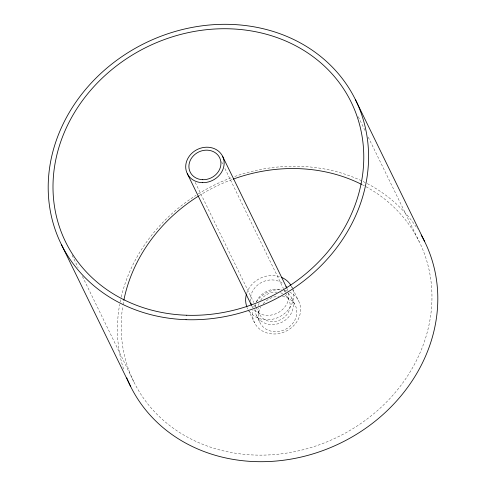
<?xml version="1.0" encoding="UTF-8"?>
<svg xmlns="http://www.w3.org/2000/svg" width="486" height="486" viewBox="0 0 486 486"><rect width="100%" height="100%" fill="white"/><g stroke="black" fill="none" stroke-linecap="round" stroke-linejoin="round"><path stroke-width="0.36" stroke-dasharray="2.43 1.82" d="M358.285 116.719L365.272 131.044M368.267 137.18L419.157 241.524M291.673 286.716L292.335 288.07M292.663 288.745L298.598 300.913M291.77 298.131L295.233 305.226M221.598 161.741L222.934 164.468M224.927 168.563L283.508 288.666M283.842 289.352L285.173 292.08M285.507 292.76L288.836 299.589M195.232 182.444L253.814 302.553M255.144 305.281L255.806 306.648M256.14 307.328L259.469 314.15M256.535 315.608L259.992 322.704M248.285 309.922L254.549 322.765M72.128 255.308L78.112 267.586M82.438 276.449L133.99 382.154M366.104 186.776A158.977 139.312 -26 0 1 415.998 361.426A158.977 139.312 -26 0 1 230.552 452.375A158.977 139.312 -26 0 1 122.788 306.101M123.025 304.661A158.977 139.312 -26 0 1 123.669 301.065M199.096 195.706A158.977 139.312 -26 0 1 232.521 179.37M362.234 184.723A158.977 139.312 -26 0 1 364.822 186.077M285.154 295.136A16.39 14.361 -26 0 1 280.373 319.812A16.39 14.361 -26 0 1 258.133 308.173M258.424 305.579A16.39 14.361 -26 0 1 259.202 303.021M260.654 300.251A16.39 14.361 -26 0 1 277.002 292.141M280.465 292.76A16.39 14.361 -26 0 1 282.943 293.744M123.572 369.062A163.897 143.625 -26 0 1 119.702 304.345M120.127 302.122A163.897 143.625 -26 0 1 121.081 297.687M121.257 296.952A163.897 143.625 -26 0 1 195.998 195.342M198.318 193.884A163.897 143.625 -26 0 1 230.911 177.882M234.781 176.479A163.897 143.625 -26 0 1 365.922 182.918M367.258 183.611A163.897 143.625 -26 0 1 417.468 228.924M289.765 292.153A24.586 21.542 -26 0 1 298.197 319.381A24.586 21.542 -26 0 1 268.983 333.475A24.586 21.542 -26 0 1 252.981 309.898M253.741 307.146A24.586 21.542 -26 0 1 254.609 304.995M256.322 301.909A24.586 21.542 -26 0 1 281.449 289.79M284.924 290.373A24.586 21.542 -26 0 1 287.147 291.029M282.451 296.436A19.665 17.235 -26 0 1 295.719 318.154A19.665 17.235 -26 0 1 269.59 330.759A19.665 17.235 -26 0 1 260.915 306.83M263.151 303.732A19.665 17.235 -26 0 1 278.636 296.26M287.269 288.903A19.665 17.235 -26 0 1 287.955 290.494M288.629 293.015A19.665 17.235 -26 0 1 277.342 313.069A19.665 17.235 -26 0 1 254.5 309.947M252.896 307.887A19.665 17.235 -26 0 1 251.845 305.992M250.545 301.411A19.665 17.235 -26 0 1 261.523 282.445A19.665 17.235 -26 0 1 283.538 284.122M291.424 286.236A24.586 21.542 -26 0 1 292.335 288.204M292.87 289.741A24.586 21.542 -26 0 1 278.988 317.06A24.586 21.542 -26 0 1 249.008 310.9M247.878 309.053A24.586 21.542 -26 0 1 247.392 308.081M246.639 293.501A24.586 21.542 -26 0 1 280.222 276.838M288.04 293.35A19.665 17.235 -26 0 1 281.619 322.4A19.665 17.235 -26 0 1 254.937 309.321M255.059 306.654A19.665 17.235 -26 0 1 255.484 304.43M256.389 301.824A19.665 17.235 -26 0 1 281.285 289.814M283.885 290.731A19.665 17.235 -26 0 1 286.266 292.019"/><path stroke-width="0.73" d="M355.381 99.545L424.606 241.475M222.545 156.194L286.94 288.222M187.31 173.678L251.371 305.026M61.394 244.525L130.619 386.455M123.815 300.348A158.977 139.312 -26 0 1 198.531 196.058M233.146 179.146A158.977 139.312 -26 0 1 361.578 184.388M421.216 235.096A163.897 143.625 -26 0 1 340.2 443.238A163.897 143.625 -26 0 1 126.773 377.895M251.505 305.196A19.665 17.235 -26 0 1 250.855 303.13M285.914 286.685A19.665 17.235 -26 0 1 286.412 287.402M246.967 307.085A24.586 21.542 -26 0 1 246.475 294.048M281.291 277.251A24.586 21.542 -26 0 1 290.889 285.294M186.059 319.673A163.897 143.625 -26 0 0 356.931 102.801A163.897 143.625 -26 0 0 82.17 93.628A163.897 143.625 -26 0 0 186.059 319.673M202.298 182.657A19.665 17.235 -26 0 0 222.734 156.589A19.665 17.235 -26 0 0 189.747 155.569A19.665 17.235 -26 0 0 202.298 182.657M186.727 315.244A158.977 139.312 -26 0 0 352.478 104.879A158.977 139.312 -26 0 0 85.955 95.979A158.977 139.312 -26 0 0 186.727 315.244M202.729 179.692A16.39 14.361 -26 0 0 219.757 157.968A16.39 14.361 -26 0 0 192.274 157.118A16.39 14.361 -26 0 0 202.729 179.692"/></g></svg>
